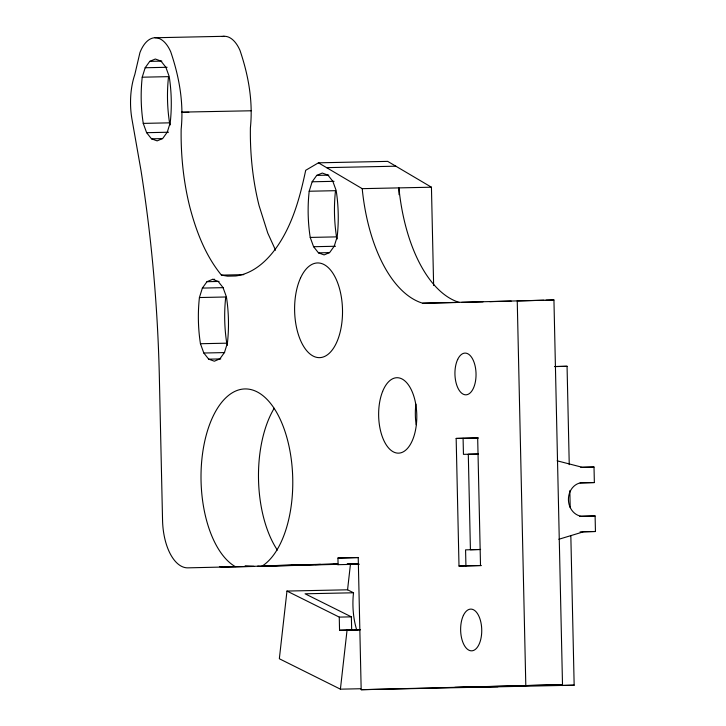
<?xml version="1.0" encoding="UTF-8"?>
<svg xmlns="http://www.w3.org/2000/svg" width="726" height="726" viewBox="0 0 726 726"><rect width="100%" height="100%" fill="white"/><g stroke="black" fill="none" stroke-linecap="round" stroke-linejoin="round"><path stroke-width="1.09" d="M222.31 36.545A39.313 19.874 88.8 0 1 239.97 50.348C248.537 75.64 253.111 101.44 250.397 127.821A160.392 81.094 88.8 0 0 259.082 205.649L267.776 233.119L275.562 250.216M433.631 285.454L431.444 187.208L387.684 161.372L318.433 162.824L305.7 170.301C301.199 191.446 295.818 212.636 285.872 231.975A160.119 80.949 88.8 0 1 273.421 251.613A160.546 81.167 88.8 0 1 235.678 275.971L227.583 276.161L221.43 275.118C205.413 255.516 196.22 231.34 189.84 207.101A160.392 81.094 88.8 0 1 181.155 129.264C183.85 102.883 179.304 77.092 170.719 51.791A39.313 19.874 88.8 0 0 139.936 52.599L134.809 74.551A50.956 25.764 88.8 0 0 132.168 120.344L140.926 170.066A803.174 406.061 88.8 0 1 159.33 375.941L162.551 520.333A48.17 24.348 88.8 0 0 187.961 567.85L292.85 565.409L292.115 565.046M356.865 630.449A49.767 25.165 88.8 0 1 353.263 595.302L353.544 592.779L347.563 589.802L286.97 591.064L279.338 658.745L340.403 689.165L360.704 688.738M347.563 589.802L350.476 563.92M340.403 689.165L347.064 630.068L360.541 629.787M351.956 630.331L359.588 629.841M142.223 77.201L145.173 67.745L149.774 61.356L155.319 59.015L160.954 61.066L165.837 67.209L169.203 76.502A90.224 45.611 88.8 0 1 170.238 122.685L167.279 132.141L162.678 138.53L157.134 140.871L151.498 138.82L146.625 132.686L143.249 123.393A90.251 45.629 88.8 0 1 142.223 77.201L168.532 76.647A90.251 45.629 88.8 0 0 169.557 122.839L170.311 124.908M212.509 279.356L218.145 281.407L223.027 287.541L226.403 296.834A90.224 45.611 88.8 0 1 227.429 343.026L224.47 352.482L219.869 358.871L214.333 361.212L208.698 359.161L203.815 353.017L200.44 343.725A90.251 45.629 88.8 0 1 199.414 297.542L202.373 288.086L206.974 281.697L212.509 279.356L214.705 279.301M309.185 191.237L312.144 181.781L316.745 175.393L322.28 173.051L327.925 175.102L332.798 181.246L336.174 190.53A90.251 45.629 88.8 0 1 337.2 236.721L334.241 246.178L329.649 252.566L324.105 254.908L318.469 252.857L313.587 246.713L310.22 237.429A90.224 45.611 88.8 0 1 309.185 191.237L335.503 190.684A90.224 45.611 88.8 0 0 336.528 236.876L337.281 238.936M320.456 564.311L262.267 565.917L262.975 565.518A90.714 45.856 88.8 0 0 282.795 425.363A90.714 45.856 88.8 0 0 208.616 427.296A90.714 45.856 88.8 0 0 234.643 566.253L235.369 566.616M558.848 539.264L583.677 531.741L595.447 531.496L595.102 515.968L581.481 516.268A16.861 14.547 88.5 0 1 568.422 499.869A16.861 14.547 88.5 0 1 580.637 482.844L594.358 482.554L594.013 467.036L582.243 467.281L557.105 460.801M318.433 162.824L362.201 188.66A138.838 70.195 88.8 0 0 422.714 303.223L553.938 299.983L562.505 684.636L454.676 687.449L497.982 686.769M461.663 302.388L483.044 301.834M489.796 301.662L511.177 301.099M517.928 300.927L543.81 300.246M546.061 300.192L553.938 299.983M554.891 366.594L567.06 366.276L569.248 464.658M456.164 438.44L477.672 437.878L480.512 565.49L459.004 566.044L456.164 438.44L478.534 437.978M580.827 467.372L594.013 467.036M580.074 482.926L594.358 482.554M579.72 516.377L595.102 515.968M580.065 531.895L595.447 531.496M359.343 564.229L338.089 564.674L337.944 558.04L358.227 557.504L361.176 689.7L574.157 685.181L570.836 535.906M262.267 565.917L337.762 564.011M338.098 564.311L260.67 566.325A48.17 24.348 88.8 0 1 257.803 566.071M347.082 564.075L358.109 563.73M286.97 591.064L339.26 617.109L339.55 630.268L347.064 630.068M339.55 630.268L352.037 630.005M361.176 689.7L562.505 684.636M561.988 685.498L574.157 685.181M155.01 37.752L224.252 36.3M149.774 61.356L161.834 61.111M145.173 67.745L167.107 67.291M181.573 112.122L251.142 110.779M181.881 112.448L188.805 112.303M143.249 123.393L169.557 122.839M146.625 132.686L168.55 132.223M151.498 138.82L162.461 138.593M326.6 167.642L395.851 166.19M316.745 175.393L328.805 175.138M312.144 181.781L334.069 181.319M362.201 188.66L431.444 187.208M310.22 237.429L336.528 236.876M313.587 246.713L335.521 246.259M318.469 252.857L329.432 252.63M221.43 275.118L243.764 274.646M206.974 281.697L219.034 281.443M202.373 288.086L223.2 287.65M199.414 297.542L225.732 296.988A90.251 45.629 88.8 0 0 226.757 343.18L227.501 345.24M422.714 303.223L456.073 302.524M200.44 343.725L226.757 343.18M203.815 353.017L224.652 352.582M208.698 359.161L220.758 358.907M554.691 366.53L567.06 366.276M337.944 558.04L358.163 557.613M315.093 564.601L337.635 564.129M347.781 563.911L355.676 563.748M459.004 566.044L481.374 565.581M353.544 592.779L305.074 593.795L351.375 616.855L351.674 630.014M339.26 617.109L351.375 616.855M334.024 564.048L338.089 564.674M219.424 566.616L223.245 567.115L254.091 566.443L245.143 565.772M569.828 490.667L570.2 507.628M517.239 300.755L525.805 685.408M463.088 438.295L463.451 454.349L478.498 454.031L468.297 454.249L470.421 549.754L480.603 549.482L465.575 549.854L465.929 565.899M399.055 194.677L398.901 187.889A138.838 70.195 88.8 0 0 459.413 302.452M277.359 550.081A90.714 45.856 88.8 0 1 274.201 408.266M416.18 424.692A37.734 19.076 88.8 0 1 415.934 404.11M382.638 391.396A37.734 19.076 88.8 0 0 395.116 452.625A37.734 19.076 88.8 0 0 415.39 402.277A37.734 19.076 88.8 0 0 382.638 391.396M300.446 278.203A47.362 23.949 88.8 0 0 314.031 356.493A47.362 23.949 88.8 0 0 341.202 296.172A47.362 23.949 88.8 0 0 300.446 278.203M463.397 615.412A20.872 10.554 88.8 0 0 468.905 650.197A20.872 10.554 88.8 0 0 481.256 624.306A20.872 10.554 88.8 0 0 463.397 615.412M457.698 359.397A20.872 10.554 88.8 0 0 463.206 394.182A20.872 10.554 88.8 0 0 475.557 368.291A20.872 10.554 88.8 0 0 457.698 359.397"/></g></svg>
